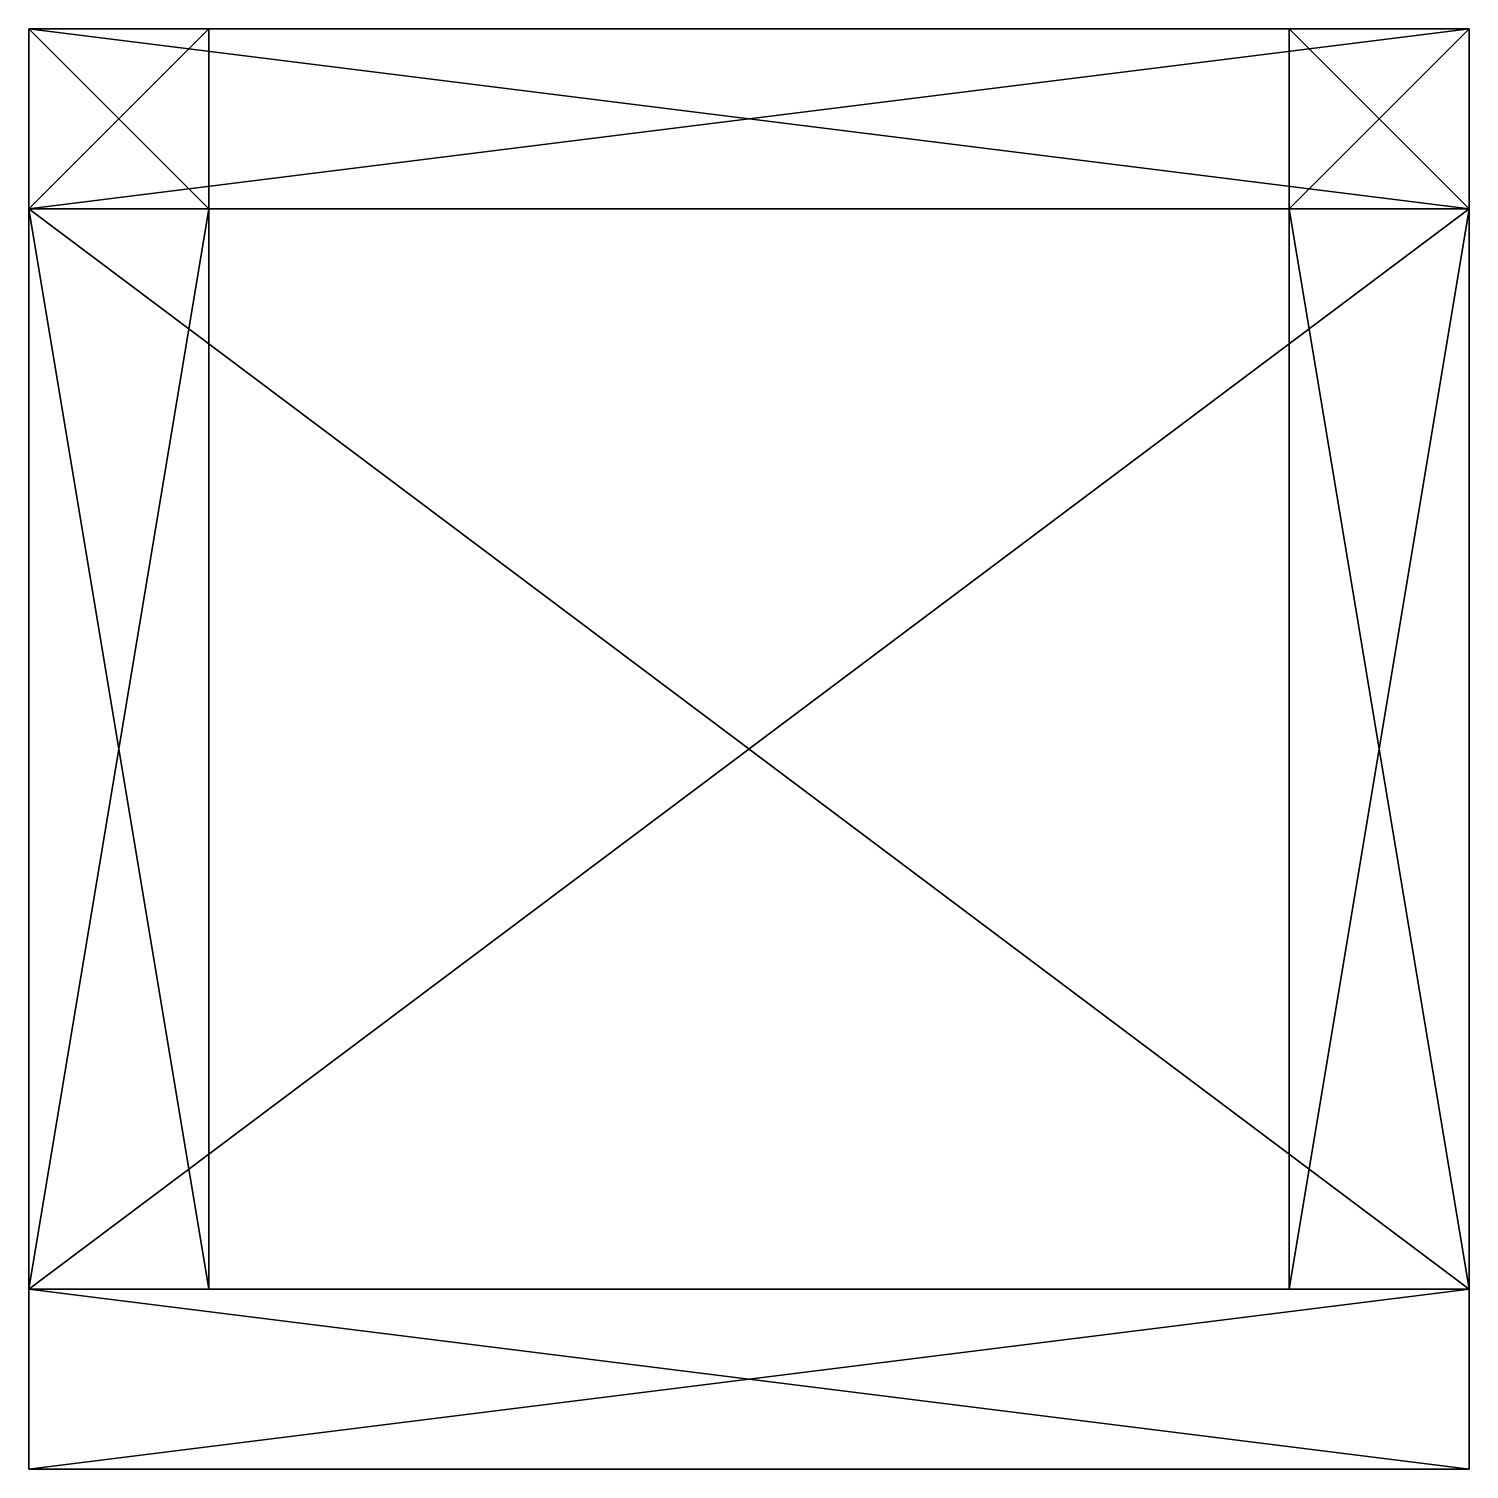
# Model space of a CAD drawing. Extents: x -192 to -64, y 512 to 640.
import ezdxf

# ---------------------------------------------------------------- set-up
doc = ezdxf.new("R2010")
doc.units = 0

msp = doc.modelspace()

# ---------------------------------------------------------------- meshes
at = {"layer": 'OBJECT000', "color": 50}
mesh = msp.add_polyface(dxfattribs=at)
corners = [(-192, 512, 64), (-192, 528, 64), (-64, 528, 64), (-64, 512, 64), (-192, 528, -64), (-192, 512, -64), (-64, 512, -64), (-64, 528, -64)]
mesh.append_faces([[corners[k] for k in face] for face in [(1, 3, 0), (5, 7, 4), (4, 0, 5), (6, 2, 7), (5, 3, 6), (7, 1, 4)]], dxfattribs={"vtx0": -1})
mesh.append_faces([[corners[k] for k in face] for face in [(1, 2, 3), (5, 6, 7), (4, 1, 0), (6, 3, 2), (5, 0, 3), (7, 2, 1)]], dxfattribs={"vtx2": -1})
at = {"layer": 'OBJECT001', "color": 50}
mesh = msp.add_polyface(dxfattribs=at)
corners = [(-192, 624, 64), (-192, 640, 64), (-64, 640, 64), (-64, 624, 64), (-192, 640, 48), (-192, 624, 48), (-64, 624, 48), (-64, 640, 48)]
mesh.append_faces([[corners[k] for k in face] for face in [(1, 3, 0), (5, 7, 4), (4, 0, 5), (6, 2, 7), (7, 1, 4), (5, 3, 6)]], dxfattribs={"vtx0": -1})
mesh.append_faces([[corners[k] for k in face] for face in [(1, 2, 3), (5, 6, 7), (4, 1, 0), (6, 3, 2), (7, 2, 1), (5, 0, 3)]], dxfattribs={"vtx2": -1})
at = {"layer": 'OBJECT002', "color": 50}
mesh = msp.add_polyface(dxfattribs=at)
corners = [(-192, 624, -64), (-192, 528, -64), (-64, 528, -64), (-64, 624, -64), (-192, 528, -48), (-192, 624, -48), (-64, 624, -48), (-64, 528, -48)]
mesh.append_faces([[corners[k] for k in face] for face in [(1, 3, 0), (1, 5, 4), (3, 7, 6), (2, 4, 7), (0, 6, 5), (5, 7, 4)]], dxfattribs={"vtx0": -1})
mesh.append_faces([[corners[k] for k in face] for face in [(1, 2, 3), (1, 0, 5), (3, 2, 7), (2, 1, 4), (0, 3, 6), (5, 6, 7)]], dxfattribs={"vtx2": -1})
at = {"layer": 'OBJECT003', "color": 50}
mesh = msp.add_polyface(dxfattribs=at)
corners = [(-192, 624, 48), (-192, 528, 48), (-176, 528, 48), (-176, 624, 48), (-192, 528, 64), (-192, 624, 64), (-176, 624, 64), (-176, 528, 64)]
mesh.append_faces([[corners[k] for k in face] for face in [(1, 3, 0), (1, 5, 4), (3, 7, 6), (2, 4, 7), (0, 6, 5), (5, 7, 4)]], dxfattribs={"vtx0": -1})
mesh.append_faces([[corners[k] for k in face] for face in [(1, 2, 3), (1, 0, 5), (3, 2, 7), (2, 1, 4), (0, 3, 6), (5, 6, 7)]], dxfattribs={"vtx2": -1})
at = {"layer": 'OBJECT004', "color": 50}
mesh = msp.add_polyface(dxfattribs=at)
corners = [(-80, 624, 48), (-80, 528, 48), (-64, 528, 48), (-64, 624, 48), (-80, 528, 64), (-80, 624, 64), (-64, 624, 64), (-64, 528, 64)]
mesh.append_faces([[corners[k] for k in face] for face in [(1, 3, 0), (1, 5, 4), (3, 7, 6), (2, 4, 7), (0, 6, 5), (5, 7, 4)]], dxfattribs={"vtx0": -1})
mesh.append_faces([[corners[k] for k in face] for face in [(1, 2, 3), (1, 0, 5), (3, 2, 7), (2, 1, 4), (0, 3, 6), (5, 6, 7)]], dxfattribs={"vtx2": -1})
at = {"layer": 'OBJECT005', "color": 50}
mesh = msp.add_polyface(dxfattribs=at)
corners = [(-192, 624, -48), (-192, 640, -48), (-64, 640, -48), (-64, 624, -48), (-192, 640, -64), (-192, 624, -64), (-64, 624, -64), (-64, 640, -64)]
mesh.append_faces([[corners[k] for k in face] for face in [(1, 3, 0), (5, 7, 4), (4, 0, 5), (6, 2, 7), (7, 1, 4), (5, 3, 6)]], dxfattribs={"vtx0": -1})
mesh.append_faces([[corners[k] for k in face] for face in [(1, 2, 3), (5, 6, 7), (4, 1, 0), (6, 3, 2), (7, 2, 1), (5, 0, 3)]], dxfattribs={"vtx2": -1})
at = {"layer": 'OBJECT006', "color": 50}
mesh = msp.add_polyface(dxfattribs=at)
corners = [(-80, 624, -48), (-80, 640, -48), (-80, 640, 48), (-80, 624, 48), (-64, 640, -48), (-64, 640, 48), (-64, 624, 48), (-64, 624, -48)]
mesh.append_faces([[corners[k] for k in face] for face in [(1, 3, 0), (1, 5, 2), (3, 5, 6), (1, 7, 4), (0, 6, 7), (4, 6, 5)]], dxfattribs={"vtx0": -1})
mesh.append_faces([[corners[k] for k in face] for face in [(1, 2, 3), (1, 4, 5), (3, 2, 5), (1, 0, 7), (0, 3, 6), (4, 7, 6)]], dxfattribs={"vtx2": -1})
at = {"layer": 'OBJECT007', "color": 50}
mesh = msp.add_polyface(dxfattribs=at)
corners = [(-192, 624, -48), (-192, 640, -48), (-192, 640, 48), (-192, 624, 48), (-176, 640, -48), (-176, 640, 48), (-176, 624, 48), (-176, 624, -48)]
mesh.append_faces([[corners[k] for k in face] for face in [(1, 3, 0), (1, 5, 2), (3, 5, 6), (1, 7, 4), (0, 6, 7), (4, 6, 5)]], dxfattribs={"vtx0": -1})
mesh.append_faces([[corners[k] for k in face] for face in [(1, 2, 3), (1, 4, 5), (3, 2, 5), (1, 0, 7), (0, 3, 6), (4, 7, 6)]], dxfattribs={"vtx2": -1})

doc.saveas('drawing.dxf')
